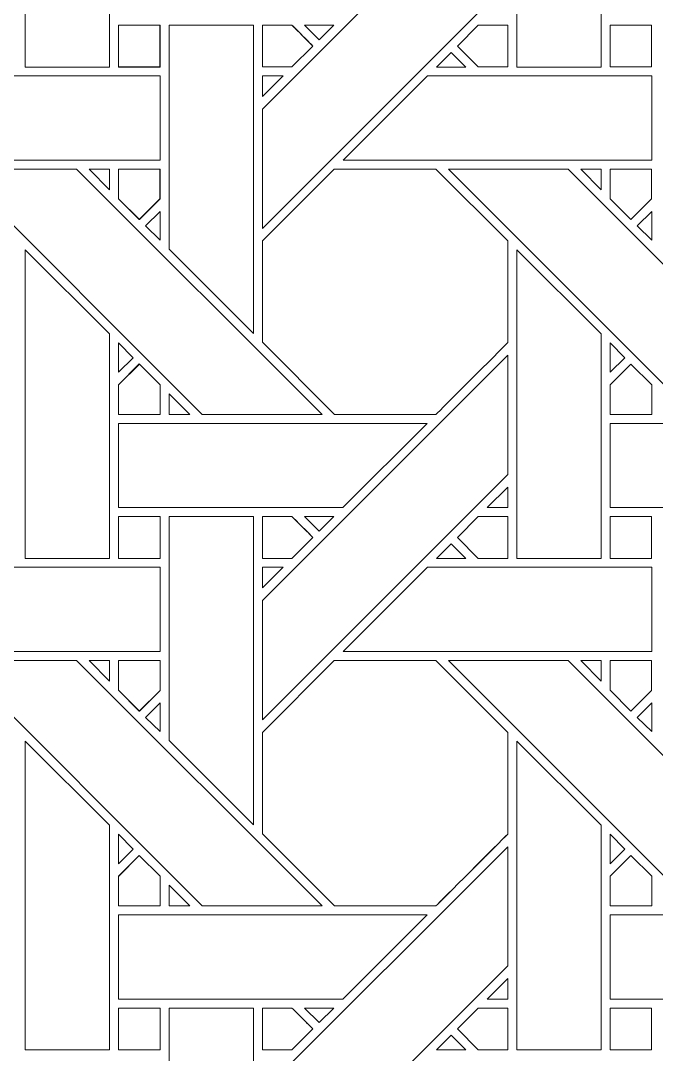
# Model space of a CAD drawing. Header units: inches. Extents: x 3.4 to 21.4, y 0.1 to 18.1.
# Drawn here: x 6.462 to 7.688, y 11.892 to 13.888 of the extents above; entities that cross this region are included whole.
import ezdxf

# ---------------------------------------------------------------- set-up
doc = ezdxf.new("R2010")
doc.units = ezdxf.units.IN
doc.header["$MEASUREMENT"] = 0
doc.layers.add('Design', color=7, linetype='Continuous', lineweight=0)

msp = doc.modelspace()

# ---------------------------------------------------------------- linework, layer by layer
at = {"layer": 'Design'}
for points, knots in [([(12.3829, 18.0948), (7.4123, 18.0948), (3.3829, 14.0653), (3.3829, 9.0948), (3.3829, 4.1242), (7.4123, 0.0948), (12.3829, 0.0948), (17.3534, 0.0948), (21.3829, 4.1242), (21.3829, 9.0948), (21.3829, 14.0653), (17.3534, 18.0948), (12.3829, 18.0948)], [0, 0, 0, 0, 1, 1, 1, 2, 2, 2, 3, 3, 3, 4, 4, 4, 4]), ([(12.3829, 17.2202), (7.8953, 17.2202), (4.2574, 13.5823), (4.2574, 9.0948), (4.2574, 4.6072), (7.8953, 0.9693), (12.3829, 0.9693), (16.8704, 0.9693), (20.5083, 4.6072), (20.5083, 9.0948), (20.5083, 13.5823), (16.8704, 17.2202), (12.3829, 17.2202)], [0, 0, 0, 0, 1, 1, 1, 2, 2, 2, 3, 3, 3, 4, 4, 4, 4]), ([(6.4701, 13.798), (6.4701, 13.798), (6.4701, 14.3939), (6.4701, 14.3939), (6.4701, 14.3939), (6.6329, 14.2317), (6.6329, 14.2317), (6.6329, 14.2317), (6.6329, 13.798), (6.6329, 13.798), (6.6329, 13.798), (6.4701, 13.798), (6.4701, 13.798)], [0, 0, 0, 0, 1, 1, 1, 2, 2, 2, 3, 3, 3, 4, 4, 4, 4]), ([(7.4188, 13.798), (7.4188, 13.798), (7.4188, 14.3939), (7.4188, 14.3939), (7.4188, 14.3939), (7.5816, 14.2317), (7.5816, 14.2317), (7.5816, 14.2317), (7.5816, 13.798), (7.5816, 13.798), (7.5816, 13.798), (7.4188, 13.798), (7.4188, 13.798)], [0, 0, 0, 0, 1, 1, 1, 2, 2, 2, 3, 3, 3, 4, 4, 4, 4]), ([(7.4017, 13.9603), (7.4017, 13.9603), (6.928, 13.4866), (6.928, 13.4866), (6.928, 13.4866), (6.928, 13.7167), (6.928, 13.7167), (6.928, 13.7167), (7.4017, 14.1903), (7.4017, 14.1903), (7.4017, 14.1903), (7.4017, 13.9603), (7.4017, 13.9603)], [0, 0, 0, 0, 1, 1, 1, 2, 2, 2, 3, 3, 3, 4, 4, 4, 4]), ([(6.7303, 13.7981), (6.7303, 13.7981), (6.6501, 13.7981), (6.6501, 13.7981), (6.6501, 13.7981), (6.6501, 13.8789), (6.6501, 13.8789), (6.6501, 13.8789), (6.7303, 13.8789), (6.7303, 13.8789), (6.7303, 13.8789), (6.7303, 13.7981), (6.7303, 13.7981)], [0, 0, 0, 0, 1, 1, 1, 2, 2, 2, 3, 3, 3, 4, 4, 4, 4]), ([(6.7304, 13.8788), (6.7304, 13.8788), (6.7304, 13.798), (6.7304, 13.798), (6.7304, 13.798), (6.6502, 13.798), (6.6502, 13.798), (6.6502, 13.798), (6.6502, 13.8788), (6.6502, 13.8788), (6.6502, 13.8788), (6.7304, 13.8788), (6.7304, 13.8788)], [0, 0, 0, 0, 1, 1, 1, 2, 2, 2, 3, 3, 3, 4, 4, 4, 4]), ([(6.748, 13.4466), (6.748, 13.4466), (6.748, 13.8788), (6.748, 13.8788), (6.748, 13.8788), (6.9109, 13.8788), (6.9109, 13.8788), (6.9109, 13.8788), (6.9109, 13.2837), (6.9109, 13.2837), (6.9109, 13.2837), (6.748, 13.4466), (6.748, 13.4466)], [0, 0, 0, 0, 1, 1, 1, 2, 2, 2, 3, 3, 3, 4, 4, 4, 4]), ([(6.928, 13.7981), (6.928, 13.7981), (6.928, 13.8789), (6.928, 13.8789), (6.928, 13.8789), (6.985, 13.8789), (6.985, 13.8789), (6.9902, 13.8738), (7.0209, 13.843), (7.0253, 13.8386), (7.0253, 13.8386), (6.985, 13.7981), (6.985, 13.7981), (6.985, 13.7981), (6.928, 13.7981), (6.928, 13.7981)], [0, 0, 0, 0, 1, 1, 1, 2, 2, 2, 3, 3, 3, 4, 4, 4, 5, 5, 5, 5]), ([(7.0098, 13.8541), (7.0098, 13.8541), (7.0254, 13.8385), (7.0254, 13.8385), (7.0254, 13.8385), (6.985, 13.7981), (6.985, 13.7981), (6.985, 13.7981), (6.928, 13.7981), (6.928, 13.7981), (6.928, 13.7981), (6.928, 13.8789), (6.928, 13.8789), (6.928, 13.8789), (6.985, 13.8789), (6.985, 13.8789), (6.9904, 13.8735), (7.0004, 13.8635), (7.0098, 13.8541)], [0, 0, 0, 0, 1, 1, 1, 2, 2, 2, 3, 3, 3, 4, 4, 4, 5, 5, 5, 6, 6, 6, 6]), ([(7.0376, 13.8506), (7.0376, 13.8506), (7.0095, 13.8788), (7.0095, 13.8788), (7.0095, 13.8788), (7.0659, 13.8788), (7.0659, 13.8788), (7.0659, 13.8788), (7.0376, 13.8506), (7.0376, 13.8506)], [0, 0, 0, 0, 1, 1, 1, 2, 2, 2, 3, 3, 3, 3]), ([(7.3445, 13.7981), (7.3445, 13.7981), (7.3042, 13.8385), (7.3042, 13.8385), (7.3042, 13.8385), (7.3446, 13.8789), (7.3446, 13.8789), (7.3446, 13.8789), (7.4017, 13.8789), (7.4017, 13.8789), (7.4017, 13.8789), (7.4017, 13.7981), (7.4017, 13.7981), (7.4017, 13.7981), (7.3445, 13.7981), (7.3445, 13.7981)], [0, 0, 0, 0, 1, 1, 1, 2, 2, 2, 3, 3, 3, 4, 4, 4, 5, 5, 5, 5]), ([(7.4017, 13.8789), (7.4017, 13.8789), (7.4017, 13.7981), (7.4017, 13.7981), (7.4017, 13.7981), (7.3445, 13.7981), (7.3445, 13.7981), (7.3445, 13.7981), (7.3042, 13.8385), (7.3042, 13.8385), (7.3042, 13.8385), (7.3446, 13.8789), (7.3446, 13.8789), (7.3446, 13.8789), (7.4017, 13.8789), (7.4017, 13.8789)], [0, 0, 0, 0, 1, 1, 1, 2, 2, 2, 3, 3, 3, 4, 4, 4, 5, 5, 5, 5]), ([(7.5989, 13.7981), (7.5989, 13.7981), (7.5989, 13.8789), (7.5989, 13.8789), (7.5989, 13.8789), (7.6791, 13.8789), (7.6791, 13.8789), (7.6791, 13.8789), (7.6791, 13.7981), (7.6791, 13.7981), (7.6791, 13.7981), (7.5989, 13.7981), (7.5989, 13.7981)], [0, 0, 0, 0, 1, 1, 1, 2, 2, 2, 3, 3, 3, 4, 4, 4, 4]), ([(7.6791, 13.8789), (7.6791, 13.8789), (7.6791, 13.7981), (7.6791, 13.7981), (7.6791, 13.7981), (7.5989, 13.7981), (7.5989, 13.7981), (7.5989, 13.7981), (7.5989, 13.8789), (7.5989, 13.8789), (7.5989, 13.8789), (7.6791, 13.8789), (7.6791, 13.8789)], [0, 0, 0, 0, 1, 1, 1, 2, 2, 2, 3, 3, 3, 4, 4, 4, 4]), ([(7.3204, 13.798), (7.3204, 13.798), (7.2639, 13.798), (7.2639, 13.798), (7.2639, 13.798), (7.2921, 13.8263), (7.2921, 13.8263), (7.2921, 13.8263), (7.3204, 13.798), (7.3204, 13.798)], [0, 0, 0, 0, 1, 1, 1, 2, 2, 2, 3, 3, 3, 3]), ([(6.7304, 13.7809), (6.7304, 13.7809), (6.7304, 13.6181), (6.7304, 13.6181), (6.7304, 13.6181), (6.1351, 13.6181), (6.1351, 13.6181), (6.1351, 13.6181), (6.298, 13.7809), (6.298, 13.7809), (6.298, 13.7809), (6.7304, 13.7809), (6.7304, 13.7809)], [0, 0, 0, 0, 1, 1, 1, 2, 2, 2, 3, 3, 3, 4, 4, 4, 4]), ([(6.928, 13.7411), (6.928, 13.7411), (6.928, 13.7809), (6.928, 13.7809), (6.928, 13.7809), (6.9679, 13.7809), (6.9679, 13.7809), (6.9679, 13.7809), (6.928, 13.7411), (6.928, 13.7411)], [0, 0, 0, 0, 1, 1, 1, 2, 2, 2, 3, 3, 3, 3]), ([(7.6792, 13.7809), (7.6792, 13.7809), (7.6792, 13.6181), (7.6792, 13.6181), (7.6792, 13.6181), (7.0839, 13.6181), (7.0839, 13.6181), (7.0839, 13.6181), (7.2467, 13.7809), (7.2467, 13.7809), (7.2467, 13.7809), (7.6792, 13.7809), (7.6792, 13.7809)], [0, 0, 0, 0, 1, 1, 1, 2, 2, 2, 3, 3, 3, 4, 4, 4, 4]), ([(7.043, 13.1273), (7.043, 13.1273), (6.812, 13.1273), (6.812, 13.1273), (6.812, 13.1273), (6.3385, 13.601), (6.3385, 13.601), (6.3385, 13.601), (6.5694, 13.601), (6.5694, 13.601), (6.5694, 13.601), (7.043, 13.1273), (7.043, 13.1273)], [0, 0, 0, 0, 1, 1, 1, 2, 2, 2, 3, 3, 3, 4, 4, 4, 4]), ([(6.5935, 13.601), (6.5935, 13.601), (6.633, 13.601), (6.633, 13.601), (6.633, 13.601), (6.633, 13.5611), (6.633, 13.5611), (6.633, 13.5611), (6.5935, 13.601), (6.5935, 13.601)], [0, 0, 0, 0, 1, 1, 1, 2, 2, 2, 3, 3, 3, 3]), ([(6.7303, 13.601), (6.7303, 13.601), (6.7303, 13.5435), (6.7303, 13.5435), (6.7303, 13.5435), (6.6904, 13.5035), (6.6904, 13.5035), (6.6904, 13.5035), (6.65, 13.5438), (6.65, 13.5438), (6.65, 13.5438), (6.65, 13.601), (6.65, 13.601), (6.65, 13.601), (6.7303, 13.601), (6.7303, 13.601)], [0, 0, 0, 0, 1, 1, 1, 2, 2, 2, 3, 3, 3, 4, 4, 4, 5, 5, 5, 5]), ([(6.6905, 13.5034), (6.6905, 13.5034), (6.6502, 13.5438), (6.6502, 13.5438), (6.6502, 13.5438), (6.6502, 13.601), (6.6502, 13.601), (6.6502, 13.601), (6.7304, 13.601), (6.7304, 13.601), (6.7304, 13.601), (6.7304, 13.5434), (6.7304, 13.5434), (6.7304, 13.5434), (6.6905, 13.5034), (6.6905, 13.5034)], [0, 0, 0, 0, 1, 1, 1, 2, 2, 2, 3, 3, 3, 4, 4, 4, 5, 5, 5, 5]), ([(7.0667, 13.601), (7.0667, 13.601), (7.2629, 13.601), (7.2629, 13.601), (7.2629, 13.601), (7.4016, 13.4623), (7.4016, 13.4623), (7.4016, 13.4623), (7.4016, 13.2661), (7.4016, 13.2661), (7.3838, 13.2481), (7.2719, 13.1364), (7.2629, 13.1274), (7.2629, 13.1274), (7.0672, 13.1274), (7.0672, 13.1274), (7.0672, 13.1274), (6.928, 13.2666), (6.928, 13.2666), (6.928, 13.2666), (6.928, 13.4623), (6.928, 13.4623), (6.928, 13.4623), (7.0667, 13.601), (7.0667, 13.601)], [0, 0, 0, 0, 1, 1, 1, 2, 2, 2, 3, 3, 3, 4, 4, 4, 5, 5, 5, 6, 6, 6, 7, 7, 7, 8, 8, 8, 8]), ([(7.0667, 13.601), (7.0667, 13.601), (7.2629, 13.601), (7.2629, 13.601), (7.2629, 13.601), (7.4016, 13.4623), (7.4016, 13.4623), (7.4016, 13.4623), (7.4016, 13.2661), (7.4016, 13.2661), (7.3838, 13.2481), (7.2719, 13.1363), (7.2629, 13.1274), (7.2629, 13.1274), (7.0672, 13.1274), (7.0672, 13.1274), (7.0672, 13.1274), (6.928, 13.2666), (6.928, 13.2666), (6.928, 13.2666), (6.928, 13.4623), (6.928, 13.4623), (6.928, 13.4623), (7.0667, 13.601), (7.0667, 13.601)], [0, 0, 0, 0, 1, 1, 1, 2, 2, 2, 3, 3, 3, 4, 4, 4, 5, 5, 5, 6, 6, 6, 7, 7, 7, 8, 8, 8, 8]), ([(7.5181, 13.601), (7.5181, 13.601), (7.9918, 13.1273), (7.9918, 13.1273), (7.9918, 13.1273), (7.7607, 13.1273), (7.7607, 13.1273), (7.7607, 13.1273), (7.2872, 13.601), (7.2872, 13.601), (7.2872, 13.601), (7.5181, 13.601), (7.5181, 13.601)], [0, 0, 0, 0, 1, 1, 1, 2, 2, 2, 3, 3, 3, 4, 4, 4, 4]), ([(7.5817, 13.601), (7.5817, 13.601), (7.5817, 13.5611), (7.5817, 13.5611), (7.5817, 13.5611), (7.5422, 13.601), (7.5422, 13.601), (7.5422, 13.601), (7.5817, 13.601), (7.5817, 13.601)], [0, 0, 0, 0, 1, 1, 1, 2, 2, 2, 3, 3, 3, 3]), ([(7.6791, 13.601), (7.6791, 13.601), (7.6791, 13.5434), (7.6791, 13.5434), (7.6791, 13.5434), (7.6392, 13.5035), (7.6392, 13.5035), (7.6392, 13.5035), (7.5988, 13.5438), (7.5988, 13.5438), (7.5988, 13.5438), (7.5988, 13.601), (7.5988, 13.601), (7.5988, 13.601), (7.6791, 13.601), (7.6791, 13.601)], [0, 0, 0, 0, 1, 1, 1, 2, 2, 2, 3, 3, 3, 4, 4, 4, 5, 5, 5, 5]), ([(7.6392, 13.5035), (7.6392, 13.5035), (7.5988, 13.5438), (7.5988, 13.5438), (7.5988, 13.5438), (7.5988, 13.601), (7.5988, 13.601), (7.5988, 13.601), (7.6791, 13.601), (7.6791, 13.601), (7.6791, 13.601), (7.6791, 13.5434), (7.6791, 13.5434), (7.6791, 13.5434), (7.6392, 13.5035), (7.6392, 13.5035)], [0, 0, 0, 0, 1, 1, 1, 2, 2, 2, 3, 3, 3, 4, 4, 4, 5, 5, 5, 5]), ([(6.7304, 13.5191), (6.7304, 13.5191), (6.7304, 13.464), (6.7304, 13.464), (6.7304, 13.464), (6.7027, 13.4913), (6.7027, 13.4913), (6.7027, 13.4913), (6.7304, 13.5191), (6.7304, 13.5191)], [0, 0, 0, 0, 1, 1, 1, 2, 2, 2, 3, 3, 3, 3]), ([(7.6792, 13.5191), (7.6792, 13.5191), (7.6792, 13.464), (7.6792, 13.464), (7.6792, 13.464), (7.6514, 13.4913), (7.6514, 13.4913), (7.6514, 13.4913), (7.6792, 13.5191), (7.6792, 13.5191)], [0, 0, 0, 0, 1, 1, 1, 2, 2, 2, 3, 3, 3, 3]), ([(6.4701, 12.8493), (6.4701, 12.8493), (6.4701, 13.4452), (6.4701, 13.4452), (6.4701, 13.4452), (6.6329, 13.283), (6.6329, 13.283), (6.6329, 13.283), (6.6329, 12.8493), (6.6329, 12.8493), (6.6329, 12.8493), (6.4701, 12.8493), (6.4701, 12.8493)], [0, 0, 0, 0, 1, 1, 1, 2, 2, 2, 3, 3, 3, 4, 4, 4, 4]), ([(7.4188, 12.8493), (7.4188, 12.8493), (7.4188, 13.4452), (7.4188, 13.4452), (7.4188, 13.4452), (7.5816, 13.283), (7.5816, 13.283), (7.5816, 13.283), (7.5816, 12.8493), (7.5816, 12.8493), (7.5816, 12.8493), (7.4188, 12.8493), (7.4188, 12.8493)], [0, 0, 0, 0, 1, 1, 1, 2, 2, 2, 3, 3, 3, 4, 4, 4, 4]), ([(6.6502, 13.2088), (6.6502, 13.2088), (6.6502, 13.2655), (6.6502, 13.2655), (6.6502, 13.2655), (6.6784, 13.2369), (6.6784, 13.2369), (6.6784, 13.2369), (6.6502, 13.2088), (6.6502, 13.2088)], [0, 0, 0, 0, 1, 1, 1, 2, 2, 2, 3, 3, 3, 3]), ([(7.5989, 13.2088), (7.5989, 13.2088), (7.5989, 13.2655), (7.5989, 13.2655), (7.5989, 13.2655), (7.6271, 13.2369), (7.6271, 13.2369), (7.6271, 13.2369), (7.5989, 13.2088), (7.5989, 13.2088)], [0, 0, 0, 0, 1, 1, 1, 2, 2, 2, 3, 3, 3, 3]), ([(7.4017, 13.0116), (7.4017, 13.0116), (6.928, 12.5379), (6.928, 12.5379), (6.928, 12.5379), (6.928, 12.768), (6.928, 12.768), (6.928, 12.768), (7.4017, 13.2416), (7.4017, 13.2416), (7.4017, 13.2416), (7.4017, 13.0116), (7.4017, 13.0116)], [0, 0, 0, 0, 1, 1, 1, 2, 2, 2, 3, 3, 3, 4, 4, 4, 4]), ([(6.6501, 13.1272), (6.6501, 13.1272), (6.6501, 13.1845), (6.6501, 13.1845), (6.6501, 13.1845), (6.6904, 13.2248), (6.6904, 13.2248), (6.6904, 13.2248), (6.7307, 13.1845), (6.7307, 13.1845), (6.7307, 13.1845), (6.7307, 13.1272), (6.7307, 13.1272), (6.7307, 13.1272), (6.6501, 13.1272), (6.6501, 13.1272)], [0, 0, 0, 0, 1, 1, 1, 2, 2, 2, 3, 3, 3, 4, 4, 4, 5, 5, 5, 5]), ([(6.6905, 13.2247), (6.6905, 13.2247), (6.7308, 13.1844), (6.7308, 13.1844), (6.7308, 13.1844), (6.7308, 13.1271), (6.7308, 13.1271), (6.7308, 13.1271), (6.6502, 13.1271), (6.6502, 13.1271), (6.6502, 13.1271), (6.6502, 13.1844), (6.6502, 13.1844), (6.6502, 13.1844), (6.6905, 13.2247), (6.6905, 13.2247)], [0, 0, 0, 0, 1, 1, 1, 2, 2, 2, 3, 3, 3, 4, 4, 4, 5, 5, 5, 5]), ([(7.5989, 13.1271), (7.5989, 13.1271), (7.5989, 13.1844), (7.5989, 13.1844), (7.5989, 13.1844), (7.6392, 13.2247), (7.6392, 13.2247), (7.6392, 13.2247), (7.6795, 13.1844), (7.6795, 13.1844), (7.6795, 13.1844), (7.6795, 13.1271), (7.6795, 13.1271), (7.6795, 13.1271), (7.5989, 13.1271), (7.5989, 13.1271)], [0, 0, 0, 0, 1, 1, 1, 2, 2, 2, 3, 3, 3, 4, 4, 4, 5, 5, 5, 5]), ([(7.6392, 13.2247), (7.6392, 13.2247), (7.6795, 13.1844), (7.6795, 13.1844), (7.6795, 13.1844), (7.6795, 13.1271), (7.6795, 13.1271), (7.6795, 13.1271), (7.5989, 13.1271), (7.5989, 13.1271), (7.5989, 13.1271), (7.5989, 13.1844), (7.5989, 13.1844), (7.5989, 13.1844), (7.6392, 13.2247), (7.6392, 13.2247)], [0, 0, 0, 0, 1, 1, 1, 2, 2, 2, 3, 3, 3, 4, 4, 4, 5, 5, 5, 5]), ([(6.7481, 13.1273), (6.7481, 13.1273), (6.7481, 13.1671), (6.7481, 13.1671), (6.7481, 13.1671), (6.7878, 13.1273), (6.7878, 13.1273), (6.7878, 13.1273), (6.7481, 13.1273), (6.7481, 13.1273)], [0, 0, 0, 0, 1, 1, 1, 2, 2, 2, 3, 3, 3, 3]), ([(7.2459, 13.1101), (7.2459, 13.1101), (7.0831, 12.9474), (7.0831, 12.9474), (7.0831, 12.9474), (6.6502, 12.9474), (6.6502, 12.9474), (6.6502, 12.9474), (6.6502, 13.1101), (6.6502, 13.1101), (6.6502, 13.1101), (7.2459, 13.1101), (7.2459, 13.1101)], [0, 0, 0, 0, 1, 1, 1, 2, 2, 2, 3, 3, 3, 4, 4, 4, 4]), ([(8.1946, 13.1101), (8.1946, 13.1101), (8.0319, 12.9474), (8.0319, 12.9474), (8.0319, 12.9474), (7.5989, 12.9474), (7.5989, 12.9474), (7.5989, 12.9474), (7.5989, 13.1101), (7.5989, 13.1101), (7.5989, 13.1101), (8.1946, 13.1101), (8.1946, 13.1101)], [0, 0, 0, 0, 1, 1, 1, 2, 2, 2, 3, 3, 3, 4, 4, 4, 4]), ([(7.3619, 12.9474), (7.3619, 12.9474), (7.4017, 12.9872), (7.4017, 12.9872), (7.4017, 12.9872), (7.4017, 12.9474), (7.4017, 12.9474), (7.4017, 12.9474), (7.3619, 12.9474), (7.3619, 12.9474)], [0, 0, 0, 0, 1, 1, 1, 2, 2, 2, 3, 3, 3, 3]), ([(6.6501, 12.8494), (6.6501, 12.8494), (6.6501, 12.9301), (6.6501, 12.9301), (6.6501, 12.9301), (6.7304, 12.9301), (6.7304, 12.9301), (6.7304, 12.9301), (6.7304, 12.8494), (6.7304, 12.8494), (6.7304, 12.8494), (6.6501, 12.8494), (6.6501, 12.8494)], [0, 0, 0, 0, 1, 1, 1, 2, 2, 2, 3, 3, 3, 4, 4, 4, 4]), ([(6.7304, 12.9301), (6.7304, 12.9301), (6.7304, 12.8494), (6.7304, 12.8494), (6.7304, 12.8494), (6.6501, 12.8494), (6.6501, 12.8494), (6.6501, 12.8494), (6.6501, 12.9301), (6.6501, 12.9301), (6.6501, 12.9301), (6.7304, 12.9301), (6.7304, 12.9301)], [0, 0, 0, 0, 1, 1, 1, 2, 2, 2, 3, 3, 3, 4, 4, 4, 4]), ([(6.9109, 12.9301), (6.9109, 12.9301), (6.9109, 12.335), (6.9109, 12.335), (6.9109, 12.335), (6.748, 12.4979), (6.748, 12.4979), (6.748, 12.4979), (6.748, 12.9301), (6.748, 12.9301), (6.748, 12.9301), (6.9109, 12.9301), (6.9109, 12.9301)], [0, 0, 0, 0, 1, 1, 1, 2, 2, 2, 3, 3, 3, 4, 4, 4, 4]), ([(6.985, 12.9301), (6.9902, 12.925), (7.021, 12.8942), (7.0254, 12.8898), (7.0254, 12.8898), (6.985, 12.8494), (6.985, 12.8494), (6.985, 12.8494), (6.928, 12.8494), (6.928, 12.8494), (6.928, 12.8494), (6.928, 12.9301), (6.928, 12.9301), (6.928, 12.9301), (6.985, 12.9301), (6.985, 12.9301)], [0, 0, 0, 0, 1, 1, 1, 2, 2, 2, 3, 3, 3, 4, 4, 4, 5, 5, 5, 5]), ([(7.0096, 12.9056), (7.0096, 12.9056), (7.0254, 12.8898), (7.0254, 12.8898), (7.0254, 12.8898), (6.985, 12.8494), (6.985, 12.8494), (6.985, 12.8494), (6.928, 12.8494), (6.928, 12.8494), (6.928, 12.8494), (6.928, 12.9301), (6.928, 12.9301), (6.928, 12.9301), (6.985, 12.9301), (6.985, 12.9301), (6.9904, 12.9248), (7.0003, 12.9149), (7.0096, 12.9056)], [0, 0, 0, 0, 1, 1, 1, 2, 2, 2, 3, 3, 3, 4, 4, 4, 5, 5, 5, 6, 6, 6, 6]), ([(7.0095, 12.9301), (7.0095, 12.9301), (7.0659, 12.9301), (7.0659, 12.9301), (7.0659, 12.9301), (7.0376, 12.9019), (7.0376, 12.9019), (7.0376, 12.9019), (7.0095, 12.9301), (7.0095, 12.9301)], [0, 0, 0, 0, 1, 1, 1, 2, 2, 2, 3, 3, 3, 3]), ([(7.3445, 12.8494), (7.3445, 12.8494), (7.3042, 12.8897), (7.3042, 12.8897), (7.3042, 12.8897), (7.3446, 12.9302), (7.3446, 12.9302), (7.3446, 12.9302), (7.4017, 12.9302), (7.4017, 12.9302), (7.4017, 12.9302), (7.4017, 12.8494), (7.4017, 12.8494), (7.4017, 12.8494), (7.3445, 12.8494), (7.3445, 12.8494)], [0, 0, 0, 0, 1, 1, 1, 2, 2, 2, 3, 3, 3, 4, 4, 4, 5, 5, 5, 5]), ([(7.4017, 12.9302), (7.4017, 12.9302), (7.4017, 12.8494), (7.4017, 12.8494), (7.4017, 12.8494), (7.3445, 12.8494), (7.3445, 12.8494), (7.3445, 12.8494), (7.3042, 12.8897), (7.3042, 12.8897), (7.3042, 12.8897), (7.3446, 12.9302), (7.3446, 12.9302), (7.3446, 12.9302), (7.4017, 12.9302), (7.4017, 12.9302)], [0, 0, 0, 0, 1, 1, 1, 2, 2, 2, 3, 3, 3, 4, 4, 4, 5, 5, 5, 5]), ([(7.5989, 12.8494), (7.5989, 12.8494), (7.5989, 12.9301), (7.5989, 12.9301), (7.5989, 12.9301), (7.6791, 12.9301), (7.6791, 12.9301), (7.6791, 12.9301), (7.6791, 12.8494), (7.6791, 12.8494), (7.6791, 12.8494), (7.5989, 12.8494), (7.5989, 12.8494)], [0, 0, 0, 0, 1, 1, 1, 2, 2, 2, 3, 3, 3, 4, 4, 4, 4]), ([(7.6791, 12.9301), (7.6791, 12.9301), (7.6791, 12.8494), (7.6791, 12.8494), (7.6791, 12.8494), (7.5989, 12.8494), (7.5989, 12.8494), (7.5989, 12.8494), (7.5989, 12.9301), (7.5989, 12.9301), (7.5989, 12.9301), (7.6791, 12.9301), (7.6791, 12.9301)], [0, 0, 0, 0, 1, 1, 1, 2, 2, 2, 3, 3, 3, 4, 4, 4, 4]), ([(7.3204, 12.8493), (7.3204, 12.8493), (7.2639, 12.8493), (7.2639, 12.8493), (7.2639, 12.8493), (7.2921, 12.8776), (7.2921, 12.8776), (7.2921, 12.8776), (7.3204, 12.8493), (7.3204, 12.8493)], [0, 0, 0, 0, 1, 1, 1, 2, 2, 2, 3, 3, 3, 3]), ([(6.7304, 12.8322), (6.7304, 12.8322), (6.7304, 12.6694), (6.7304, 12.6694), (6.7304, 12.6694), (6.1351, 12.6694), (6.1351, 12.6694), (6.1351, 12.6694), (6.298, 12.8322), (6.298, 12.8322), (6.298, 12.8322), (6.7304, 12.8322), (6.7304, 12.8322)], [0, 0, 0, 0, 1, 1, 1, 2, 2, 2, 3, 3, 3, 4, 4, 4, 4]), ([(6.9679, 12.8322), (6.9679, 12.8322), (6.928, 12.7924), (6.928, 12.7924), (6.928, 12.7924), (6.928, 12.8322), (6.928, 12.8322), (6.928, 12.8322), (6.9679, 12.8322), (6.9679, 12.8322)], [0, 0, 0, 0, 1, 1, 1, 2, 2, 2, 3, 3, 3, 3]), ([(7.6792, 12.8322), (7.6792, 12.8322), (7.6792, 12.6694), (7.6792, 12.6694), (7.6792, 12.6694), (7.0839, 12.6694), (7.0839, 12.6694), (7.0839, 12.6694), (7.2467, 12.8322), (7.2467, 12.8322), (7.2467, 12.8322), (7.6792, 12.8322), (7.6792, 12.8322)], [0, 0, 0, 0, 1, 1, 1, 2, 2, 2, 3, 3, 3, 4, 4, 4, 4]), ([(6.5694, 12.6522), (6.5694, 12.6522), (7.043, 12.1786), (7.043, 12.1786), (7.043, 12.1786), (6.812, 12.1786), (6.812, 12.1786), (6.812, 12.1786), (6.3385, 12.6522), (6.3385, 12.6522), (6.3385, 12.6522), (6.5694, 12.6522), (6.5694, 12.6522)], [0, 0, 0, 0, 1, 1, 1, 2, 2, 2, 3, 3, 3, 4, 4, 4, 4]), ([(6.633, 12.6522), (6.633, 12.6522), (6.633, 12.6124), (6.633, 12.6124), (6.633, 12.6124), (6.5935, 12.6522), (6.5935, 12.6522), (6.5935, 12.6522), (6.633, 12.6522), (6.633, 12.6522)], [0, 0, 0, 0, 1, 1, 1, 2, 2, 2, 3, 3, 3, 3]), ([(6.7304, 12.6523), (6.7304, 12.6523), (6.7304, 12.5947), (6.7304, 12.5947), (6.7304, 12.5947), (6.6904, 12.5548), (6.6904, 12.5548), (6.6904, 12.5548), (6.6501, 12.5951), (6.6501, 12.5951), (6.6501, 12.5951), (6.6501, 12.6523), (6.6501, 12.6523), (6.6501, 12.6523), (6.7304, 12.6523), (6.7304, 12.6523)], [0, 0, 0, 0, 1, 1, 1, 2, 2, 2, 3, 3, 3, 4, 4, 4, 5, 5, 5, 5]), ([(6.6905, 12.5547), (6.6905, 12.5547), (6.6501, 12.5951), (6.6501, 12.5951), (6.6501, 12.5951), (6.6501, 12.6523), (6.6501, 12.6523), (6.6501, 12.6523), (6.7304, 12.6523), (6.7304, 12.6523), (6.7304, 12.6523), (6.7304, 12.5947), (6.7304, 12.5947), (6.7304, 12.5947), (6.6905, 12.5547), (6.6905, 12.5547)], [0, 0, 0, 0, 1, 1, 1, 2, 2, 2, 3, 3, 3, 4, 4, 4, 5, 5, 5, 5]), ([(7.0667, 12.6523), (7.0667, 12.6523), (7.2629, 12.6523), (7.2629, 12.6523), (7.2629, 12.6523), (7.4016, 12.5135), (7.4016, 12.5135), (7.4016, 12.5135), (7.4016, 12.3173), (7.4016, 12.3173), (7.3838, 12.2994), (7.2719, 12.1876), (7.2629, 12.1786), (7.2629, 12.1786), (7.0672, 12.1786), (7.0672, 12.1786), (7.0672, 12.1786), (6.928, 12.3179), (6.928, 12.3179), (6.928, 12.3179), (6.928, 12.5135), (6.928, 12.5135), (6.928, 12.5135), (7.0667, 12.6523), (7.0667, 12.6523)], [0, 0, 0, 0, 1, 1, 1, 2, 2, 2, 3, 3, 3, 4, 4, 4, 5, 5, 5, 6, 6, 6, 7, 7, 7, 8, 8, 8, 8]), ([(7.2629, 12.6523), (7.2629, 12.6523), (7.4016, 12.5135), (7.4016, 12.5135), (7.4016, 12.5135), (7.4016, 12.3173), (7.4016, 12.3173), (7.3835, 12.2991), (7.2717, 12.1874), (7.2629, 12.1786), (7.2629, 12.1786), (7.0672, 12.1786), (7.0672, 12.1786), (7.0672, 12.1786), (6.928, 12.3179), (6.928, 12.3179), (6.928, 12.3179), (6.928, 12.5135), (6.928, 12.5135), (6.928, 12.5135), (7.0667, 12.6523), (7.0667, 12.6523), (7.0667, 12.6523), (7.2629, 12.6523), (7.2629, 12.6523)], [0, 0, 0, 0, 1, 1, 1, 2, 2, 2, 3, 3, 3, 4, 4, 4, 5, 5, 5, 6, 6, 6, 7, 7, 7, 8, 8, 8, 8]), ([(7.9918, 12.1786), (7.9918, 12.1786), (7.7607, 12.1786), (7.7607, 12.1786), (7.7607, 12.1786), (7.2872, 12.6522), (7.2872, 12.6522), (7.2872, 12.6522), (7.5181, 12.6522), (7.5181, 12.6522), (7.5181, 12.6522), (7.9918, 12.1786), (7.9918, 12.1786)], [0, 0, 0, 0, 1, 1, 1, 2, 2, 2, 3, 3, 3, 4, 4, 4, 4]), ([(7.5422, 12.6522), (7.5422, 12.6522), (7.5817, 12.6522), (7.5817, 12.6522), (7.5817, 12.6522), (7.5817, 12.6124), (7.5817, 12.6124), (7.5817, 12.6124), (7.5422, 12.6522), (7.5422, 12.6522)], [0, 0, 0, 0, 1, 1, 1, 2, 2, 2, 3, 3, 3, 3]), ([(7.6791, 12.6523), (7.6791, 12.6523), (7.6791, 12.5947), (7.6791, 12.5947), (7.6791, 12.5947), (7.6392, 12.5547), (7.6392, 12.5547), (7.6392, 12.5547), (7.5988, 12.5951), (7.5988, 12.5951), (7.5988, 12.5951), (7.5988, 12.6523), (7.5988, 12.6523), (7.5988, 12.6523), (7.6791, 12.6523), (7.6791, 12.6523)], [0, 0, 0, 0, 1, 1, 1, 2, 2, 2, 3, 3, 3, 4, 4, 4, 5, 5, 5, 5]), ([(7.6791, 12.5947), (7.6791, 12.5947), (7.6392, 12.5547), (7.6392, 12.5547), (7.6392, 12.5547), (7.5988, 12.5951), (7.5988, 12.5951), (7.5988, 12.5951), (7.5988, 12.6523), (7.5988, 12.6523), (7.5988, 12.6523), (7.6791, 12.6523), (7.6791, 12.6523), (7.6791, 12.6523), (7.6791, 12.5947), (7.6791, 12.5947)], [0, 0, 0, 0, 1, 1, 1, 2, 2, 2, 3, 3, 3, 4, 4, 4, 5, 5, 5, 5]), ([(6.7304, 12.5704), (6.7304, 12.5704), (6.7304, 12.5152), (6.7304, 12.5152), (6.7304, 12.5152), (6.7027, 12.5426), (6.7027, 12.5426), (6.7027, 12.5426), (6.7304, 12.5704), (6.7304, 12.5704)], [0, 0, 0, 0, 1, 1, 1, 2, 2, 2, 3, 3, 3, 3]), ([(7.6792, 12.5704), (7.6792, 12.5704), (7.6792, 12.5152), (7.6792, 12.5152), (7.6792, 12.5152), (7.6514, 12.5426), (7.6514, 12.5426), (7.6514, 12.5426), (7.6792, 12.5704), (7.6792, 12.5704)], [0, 0, 0, 0, 1, 1, 1, 2, 2, 2, 3, 3, 3, 3]), ([(6.4701, 11.9006), (6.4701, 11.9006), (6.4701, 12.4964), (6.4701, 12.4964), (6.4701, 12.4964), (6.6329, 12.3343), (6.6329, 12.3343), (6.6329, 12.3343), (6.6329, 11.9006), (6.6329, 11.9006), (6.6329, 11.9006), (6.4701, 11.9006), (6.4701, 11.9006)], [0, 0, 0, 0, 1, 1, 1, 2, 2, 2, 3, 3, 3, 4, 4, 4, 4]), ([(7.4188, 11.9006), (7.4188, 11.9006), (7.4188, 12.4964), (7.4188, 12.4964), (7.4188, 12.4964), (7.5816, 12.3343), (7.5816, 12.3343), (7.5816, 12.3343), (7.5816, 11.9006), (7.5816, 11.9006), (7.5816, 11.9006), (7.4188, 11.9006), (7.4188, 11.9006)], [0, 0, 0, 0, 1, 1, 1, 2, 2, 2, 3, 3, 3, 4, 4, 4, 4]), ([(6.6502, 12.26), (6.6502, 12.26), (6.6502, 12.3168), (6.6502, 12.3168), (6.6502, 12.3168), (6.6784, 12.2882), (6.6784, 12.2882), (6.6784, 12.2882), (6.6502, 12.26), (6.6502, 12.26)], [0, 0, 0, 0, 1, 1, 1, 2, 2, 2, 3, 3, 3, 3]), ([(7.5989, 12.26), (7.5989, 12.26), (7.5989, 12.3168), (7.5989, 12.3168), (7.5989, 12.3168), (7.6271, 12.2882), (7.6271, 12.2882), (7.6271, 12.2882), (7.5989, 12.26), (7.5989, 12.26)], [0, 0, 0, 0, 1, 1, 1, 2, 2, 2, 3, 3, 3, 3]), ([(7.4017, 12.0628), (7.4017, 12.0628), (6.928, 11.5892), (6.928, 11.5892), (6.928, 11.5892), (6.928, 11.8193), (6.928, 11.8193), (6.928, 11.8193), (7.4017, 12.2929), (7.4017, 12.2929), (7.4017, 12.2929), (7.4017, 12.0628), (7.4017, 12.0628)], [0, 0, 0, 0, 1, 1, 1, 2, 2, 2, 3, 3, 3, 4, 4, 4, 4]), ([(6.6501, 12.1784), (6.6501, 12.1784), (6.6501, 12.2357), (6.6501, 12.2357), (6.6501, 12.2357), (6.6904, 12.276), (6.6904, 12.276), (6.6904, 12.276), (6.7307, 12.2357), (6.7307, 12.2357), (6.7307, 12.2357), (6.7307, 12.1784), (6.7307, 12.1784), (6.7307, 12.1784), (6.6501, 12.1784), (6.6501, 12.1784)], [0, 0, 0, 0, 1, 1, 1, 2, 2, 2, 3, 3, 3, 4, 4, 4, 5, 5, 5, 5]), ([(6.6904, 12.276), (6.6904, 12.276), (6.7308, 12.2357), (6.7308, 12.2357), (6.7308, 12.2357), (6.7308, 12.1784), (6.7308, 12.1784), (6.7308, 12.1784), (6.6502, 12.1784), (6.6502, 12.1784), (6.6502, 12.1784), (6.6502, 12.2356), (6.6502, 12.2356), (6.6502, 12.2356), (6.6904, 12.276), (6.6904, 12.276)], [0, 0, 0, 0, 1, 1, 1, 2, 2, 2, 3, 3, 3, 4, 4, 4, 5, 5, 5, 5]), ([(7.5989, 12.1784), (7.5989, 12.1784), (7.5989, 12.2357), (7.5989, 12.2357), (7.5989, 12.2357), (7.6392, 12.276), (7.6392, 12.276), (7.6392, 12.276), (7.6795, 12.2357), (7.6795, 12.2357), (7.6795, 12.2357), (7.6795, 12.1784), (7.6795, 12.1784), (7.6795, 12.1784), (7.5989, 12.1784), (7.5989, 12.1784)], [0, 0, 0, 0, 1, 1, 1, 2, 2, 2, 3, 3, 3, 4, 4, 4, 5, 5, 5, 5]), ([(7.6392, 12.276), (7.6392, 12.276), (7.6795, 12.2357), (7.6795, 12.2357), (7.6795, 12.2357), (7.6795, 12.1784), (7.6795, 12.1784), (7.6795, 12.1784), (7.5989, 12.1784), (7.5989, 12.1784), (7.5989, 12.1784), (7.5989, 12.2357), (7.5989, 12.2357), (7.5989, 12.2357), (7.6392, 12.276), (7.6392, 12.276)], [0, 0, 0, 0, 1, 1, 1, 2, 2, 2, 3, 3, 3, 4, 4, 4, 5, 5, 5, 5]), ([(6.7481, 12.1786), (6.7481, 12.1786), (6.7481, 12.2184), (6.7481, 12.2184), (6.7481, 12.2184), (6.7878, 12.1786), (6.7878, 12.1786), (6.7878, 12.1786), (6.7481, 12.1786), (6.7481, 12.1786)], [0, 0, 0, 0, 1, 1, 1, 2, 2, 2, 3, 3, 3, 3]), ([(7.2459, 12.1613), (7.2459, 12.1613), (7.0832, 11.9986), (7.0832, 11.9986), (7.0832, 11.9986), (6.6502, 11.9986), (6.6502, 11.9986), (6.6502, 11.9986), (6.6502, 12.1613), (6.6502, 12.1613), (6.6502, 12.1613), (7.2459, 12.1613), (7.2459, 12.1613)], [0, 0, 0, 0, 1, 1, 1, 2, 2, 2, 3, 3, 3, 4, 4, 4, 4]), ([(8.1946, 12.1613), (8.1946, 12.1613), (8.0319, 11.9986), (8.0319, 11.9986), (8.0319, 11.9986), (7.5989, 11.9986), (7.5989, 11.9986), (7.5989, 11.9986), (7.5989, 12.1613), (7.5989, 12.1613), (7.5989, 12.1613), (8.1946, 12.1613), (8.1946, 12.1613)], [0, 0, 0, 0, 1, 1, 1, 2, 2, 2, 3, 3, 3, 4, 4, 4, 4]), ([(7.3619, 11.9987), (7.3619, 11.9987), (7.4017, 12.0384), (7.4017, 12.0384), (7.4017, 12.0384), (7.4017, 11.9987), (7.4017, 11.9987), (7.4017, 11.9987), (7.3619, 11.9987), (7.3619, 11.9987)], [0, 0, 0, 0, 1, 1, 1, 2, 2, 2, 3, 3, 3, 3]), ([(6.6501, 11.9006), (6.6501, 11.9006), (6.6501, 11.9814), (6.6501, 11.9814), (6.6501, 11.9814), (6.7304, 11.9814), (6.7304, 11.9814), (6.7304, 11.9814), (6.7304, 11.9006), (6.7304, 11.9006), (6.7304, 11.9006), (6.6501, 11.9006), (6.6501, 11.9006)], [0, 0, 0, 0, 1, 1, 1, 2, 2, 2, 3, 3, 3, 4, 4, 4, 4]), ([(6.7304, 11.9814), (6.7304, 11.9814), (6.7304, 11.9006), (6.7304, 11.9006), (6.7304, 11.9006), (6.6501, 11.9006), (6.6501, 11.9006), (6.6501, 11.9006), (6.6501, 11.9814), (6.6501, 11.9814), (6.6501, 11.9814), (6.7304, 11.9814), (6.7304, 11.9814)], [0, 0, 0, 0, 1, 1, 1, 2, 2, 2, 3, 3, 3, 4, 4, 4, 4]), ([(6.9109, 11.9814), (6.9109, 11.9814), (6.9109, 11.3863), (6.9109, 11.3863), (6.9109, 11.3863), (6.748, 11.5492), (6.748, 11.5492), (6.748, 11.5492), (6.748, 11.9814), (6.748, 11.9814), (6.748, 11.9814), (6.9109, 11.9814), (6.9109, 11.9814)], [0, 0, 0, 0, 1, 1, 1, 2, 2, 2, 3, 3, 3, 4, 4, 4, 4]), ([(6.985, 11.9814), (6.9902, 11.9763), (7.021, 11.9455), (7.0254, 11.9411), (7.0254, 11.9411), (6.985, 11.9006), (6.985, 11.9006), (6.985, 11.9006), (6.928, 11.9006), (6.928, 11.9006), (6.928, 11.9006), (6.928, 11.9814), (6.928, 11.9814), (6.928, 11.9814), (6.985, 11.9814), (6.985, 11.9814)], [0, 0, 0, 0, 1, 1, 1, 2, 2, 2, 3, 3, 3, 4, 4, 4, 5, 5, 5, 5]), ([(7.0096, 11.9569), (7.0155, 11.9509), (7.0212, 11.9452), (7.0254, 11.9411), (7.0254, 11.9411), (6.985, 11.9006), (6.985, 11.9006), (6.985, 11.9006), (6.928, 11.9006), (6.928, 11.9006), (6.928, 11.9006), (6.928, 11.9814), (6.928, 11.9814), (6.928, 11.9814), (6.985, 11.9814), (6.985, 11.9814), (6.9904, 11.9761), (7.0003, 11.9662), (7.0096, 11.9569)], [0, 0, 0, 0, 1, 1, 1, 2, 2, 2, 3, 3, 3, 4, 4, 4, 5, 5, 5, 6, 6, 6, 6]), ([(7.0376, 11.9532), (7.0376, 11.9532), (7.0095, 11.9814), (7.0095, 11.9814), (7.0095, 11.9814), (7.0659, 11.9814), (7.0659, 11.9814), (7.0659, 11.9814), (7.0376, 11.9532), (7.0376, 11.9532)], [0, 0, 0, 0, 1, 1, 1, 2, 2, 2, 3, 3, 3, 3]), ([(7.3445, 11.9006), (7.3445, 11.9006), (7.3042, 11.941), (7.3042, 11.941), (7.3042, 11.941), (7.3446, 11.9814), (7.3446, 11.9814), (7.3446, 11.9814), (7.4017, 11.9814), (7.4017, 11.9814), (7.4017, 11.9814), (7.4017, 11.9006), (7.4017, 11.9006), (7.4017, 11.9006), (7.3445, 11.9006), (7.3445, 11.9006)], [0, 0, 0, 0, 1, 1, 1, 2, 2, 2, 3, 3, 3, 4, 4, 4, 5, 5, 5, 5]), ([(7.4017, 11.9814), (7.4017, 11.9814), (7.4017, 11.9006), (7.4017, 11.9006), (7.4017, 11.9006), (7.3445, 11.9006), (7.3445, 11.9006), (7.3445, 11.9006), (7.3042, 11.941), (7.3042, 11.941), (7.3042, 11.941), (7.3446, 11.9814), (7.3446, 11.9814), (7.3446, 11.9814), (7.4017, 11.9814), (7.4017, 11.9814)], [0, 0, 0, 0, 1, 1, 1, 2, 2, 2, 3, 3, 3, 4, 4, 4, 5, 5, 5, 5]), ([(7.5989, 11.9006), (7.5989, 11.9006), (7.5989, 11.9814), (7.5989, 11.9814), (7.5989, 11.9814), (7.6791, 11.9814), (7.6791, 11.9814), (7.6791, 11.9814), (7.6791, 11.9006), (7.6791, 11.9006), (7.6791, 11.9006), (7.5989, 11.9006), (7.5989, 11.9006)], [0, 0, 0, 0, 1, 1, 1, 2, 2, 2, 3, 3, 3, 4, 4, 4, 4]), ([(7.6791, 11.9814), (7.6791, 11.9814), (7.6791, 11.9006), (7.6791, 11.9006), (7.6791, 11.9006), (7.5989, 11.9006), (7.5989, 11.9006), (7.5989, 11.9006), (7.5989, 11.9814), (7.5989, 11.9814), (7.5989, 11.9814), (7.6791, 11.9814), (7.6791, 11.9814)], [0, 0, 0, 0, 1, 1, 1, 2, 2, 2, 3, 3, 3, 4, 4, 4, 4]), ([(7.3204, 11.9006), (7.3204, 11.9006), (7.2639, 11.9006), (7.2639, 11.9006), (7.2639, 11.9006), (7.2921, 11.9289), (7.2921, 11.9289), (7.2921, 11.9289), (7.3204, 11.9006), (7.3204, 11.9006)], [0, 0, 0, 0, 1, 1, 1, 2, 2, 2, 3, 3, 3, 3])]:
    msp.add_open_spline(points, degree=3, knots=knots, dxfattribs=at)

doc.saveas('drawing.dxf')
